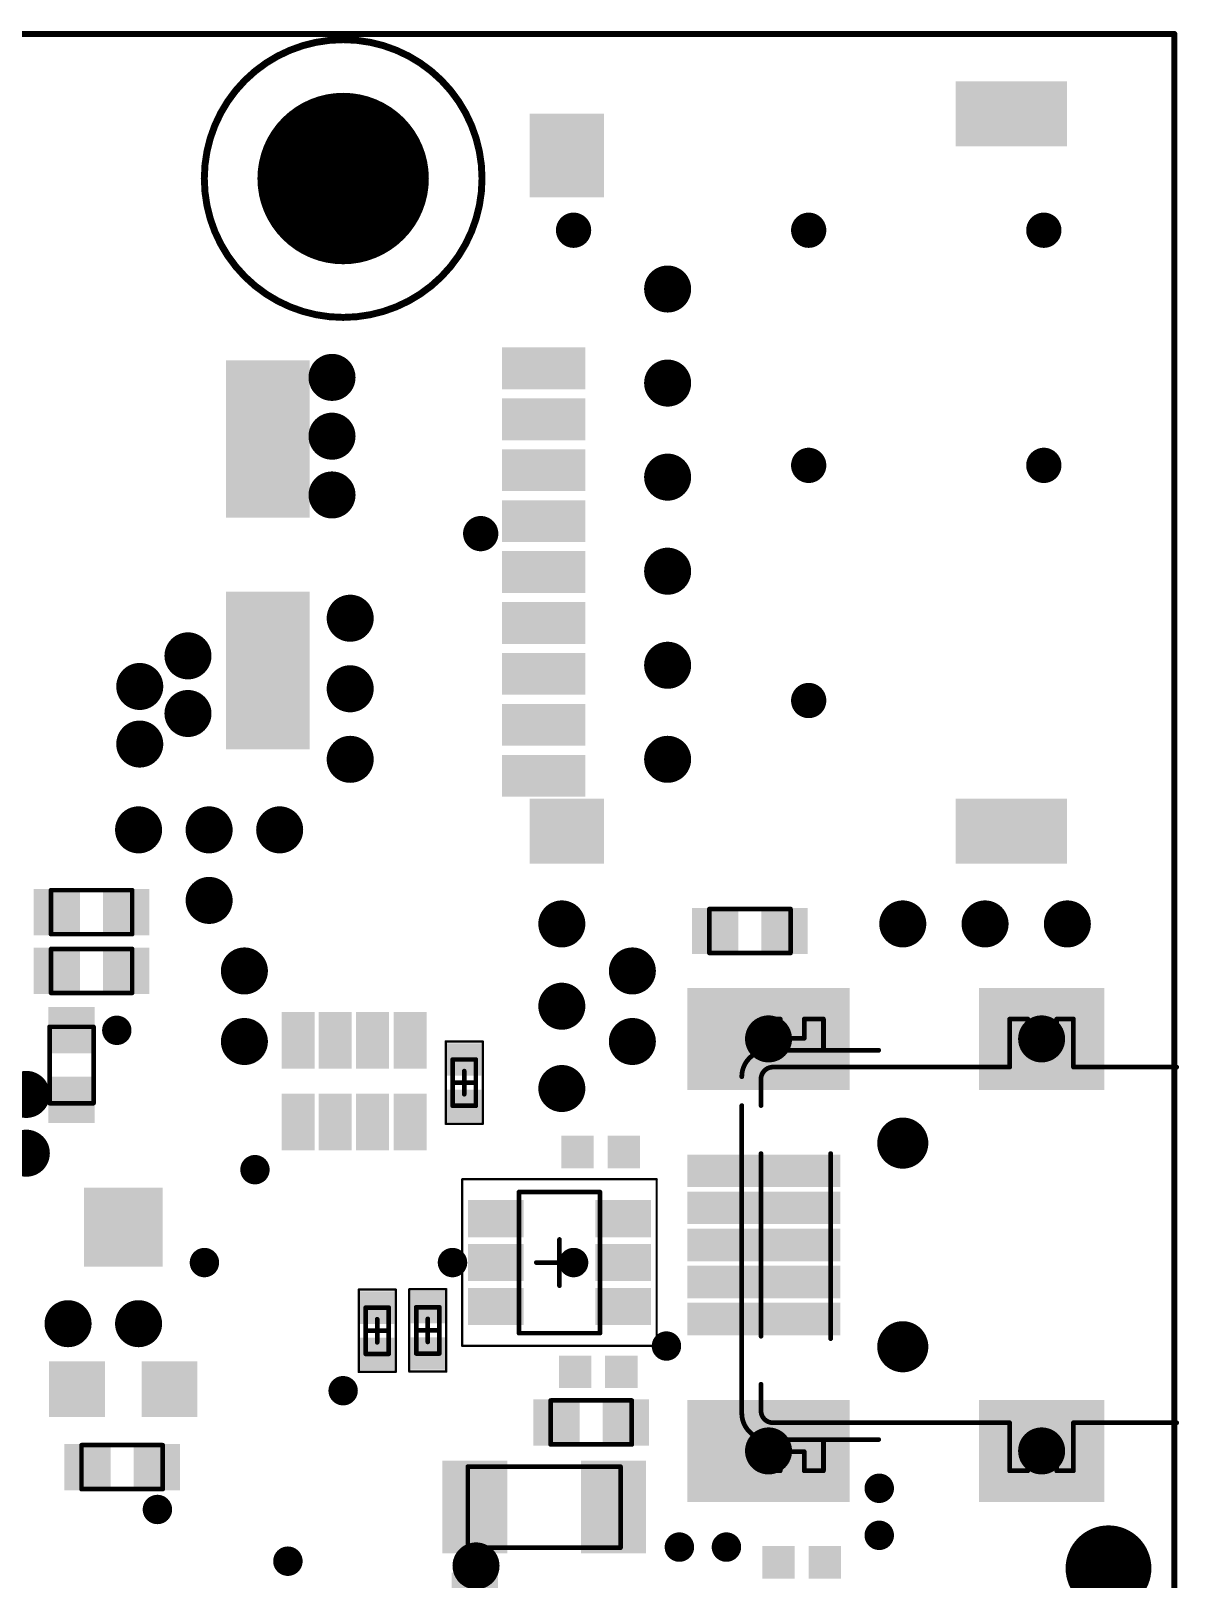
# Model space of a CAD drawing. Header units: millimetres. Extents: x 213 to 316, y 2 to 74.
# Drawn here: x 290.2 to 315, y 40.26 to 73.71 of the extents above; entities that cross this region are included whole.
import ezdxf

# ---------------------------------------------------------------- set-up
doc = ezdxf.new("R2010")
doc.units = ezdxf.units.MM
for name, color, linetype in [('BottomSolder', 6, 'Continuous'), ('KeepOutLayer', 6, 'Continuous'), ('Mechanical13', 56, 'Continuous'), ('Mechanical15', 56, 'Continuous'), ('Mechanical8', 56, 'Continuous'), ('MultiLayer', 9, 'Continuous'), ('TopPaste', 8, 'Continuous'), ('TopSolder', 216, 'Continuous')]:
    doc.layers.add(name, color=color, linetype=linetype)

msp = doc.modelspace()

# ---------------------------------------------------------------- linework, layer by layer
at = {"layer": 'BottomSolder'}
for points, const_width in [([(296.017, 70.519, 1), (297.868, 70.519, 1)], 1.852), ([(308.757, 49.681, 1), (309.309, 49.681, 1)], 0.552), ([(308.757, 45.282, 1), (309.309, 45.282, 1)], 0.552), ([(313.015, 40.496, 1), (313.941, 40.496, 1)], 0.927)]:
    msp.add_lwpolyline(points, format="xyb", close=True, dxfattribs=dict(at, const_width=const_width))
at = {"layer": 'KeepOutLayer', "const_width": 0.127}
for points in [[(213.504, 73.643), (314.9, 73.643)], [(314.9, 1.965), (314.9, 73.643)]]:
    msp.add_lwpolyline(points, dxfattribs=at)
at = {"layer": 'KeepOutLayer'}
for points, const_width in [([(299.943, 70.519, 1), (293.943, 70.519, 1)], 0.15), ([(314.869, 73.643, 1), (314.932, 73.643, 1)], 0.0635), ([(314.869, 73.643, 1), (314.932, 73.643, 1)], 0.0635), ([(293.905, 70.519, 1), (293.98, 70.519, 1)], 0.075), ([(299.905, 70.519, 1), (299.98, 70.519, 1)], 0.075)]:
    msp.add_lwpolyline(points, format="xyb", close=True, dxfattribs=dict(at, const_width=const_width))
at = {"layer": 'Mechanical13', "const_width": 0.1}
for points in [[(290.631, 55.145), (292.384, 55.145)], [(290.631, 54.195), (290.631, 55.145)], [(292.384, 54.195), (292.384, 55.145)], [(304.855, 53.788), (304.855, 54.738)], [(304.855, 54.738), (306.608, 54.738)], [(306.608, 53.788), (306.608, 54.738)], [(290.631, 54.195), (292.384, 54.195)], [(290.631, 53.875), (292.384, 53.875)], [(290.631, 52.925), (290.631, 53.875)], [(292.384, 52.925), (292.384, 53.875)], [(304.855, 53.788), (306.608, 53.788)], [(290.631, 52.925), (292.384, 52.925)], [(290.6, 52.193), (291.55, 52.193)], [(290.6, 50.543), (290.6, 52.193)], [(291.55, 50.543), (291.55, 52.193)], [(299.309, 50.487), (299.309, 51.487)], [(299.309, 51.487), (299.809, 51.487)], [(299.809, 50.487), (299.809, 51.487)], [(290.6, 50.543), (291.55, 50.543)], [(299.309, 50.487), (299.809, 50.487)], [(300.741, 48.625), (302.491, 48.625)], [(300.741, 45.575), (300.741, 48.625)], [(302.491, 45.575), (302.491, 48.625)], [(297.429, 46.127), (297.929, 46.127)], [(297.429, 45.127), (297.429, 46.127)], [(297.929, 45.127), (297.929, 46.127)], [(298.521, 46.135), (299.021, 46.135)], [(298.521, 45.135), (298.521, 46.135)], [(299.021, 45.135), (299.021, 46.135)], [(300.741, 45.575), (302.491, 45.575)], [(297.429, 45.127), (297.929, 45.127)], [(298.521, 45.135), (299.021, 45.135)], [(301.426, 43.171), (301.426, 44.121)], [(301.426, 44.121), (303.179, 44.121)], [(303.179, 43.171), (303.179, 44.121)], [(291.29, 43.156), (293.043, 43.156)], [(291.29, 42.206), (291.29, 43.156)], [(293.043, 42.206), (293.043, 43.156)], [(301.426, 43.171), (303.179, 43.171)], [(299.636, 40.942), (299.636, 42.692)], [(299.636, 42.692), (302.936, 42.692)], [(302.936, 40.942), (302.936, 42.692)], [(291.29, 42.206), (293.043, 42.206)], [(299.636, 40.942), (302.936, 40.942)]]:
    msp.add_lwpolyline(points, dxfattribs=at)
at = {"layer": 'Mechanical13', "const_width": 0.05}
for points in [[(290.606, 55.145, 1), (290.656, 55.145, 1)], [(290.606, 55.145, 1), (290.656, 55.145, 1)], [(292.359, 55.145, 1), (292.409, 55.145, 1)], [(292.359, 55.145, 1), (292.409, 55.145, 1)], [(304.83, 54.738, 1), (304.88, 54.738, 1)], [(304.83, 54.738, 1), (304.88, 54.738, 1)], [(306.583, 54.738, 1), (306.633, 54.738, 1)], [(306.583, 54.738, 1), (306.633, 54.738, 1)], [(290.606, 54.195, 1), (290.656, 54.195, 1)], [(290.606, 54.195, 1), (290.656, 54.195, 1)], [(292.359, 54.195, 1), (292.409, 54.195, 1)], [(292.359, 54.195, 1), (292.409, 54.195, 1)], [(290.606, 53.875, 1), (290.656, 53.875, 1)], [(290.606, 53.875, 1), (290.656, 53.875, 1)], [(292.359, 53.875, 1), (292.409, 53.875, 1)], [(292.359, 53.875, 1), (292.409, 53.875, 1)], [(304.83, 53.788, 1), (304.88, 53.788, 1)], [(304.83, 53.788, 1), (304.88, 53.788, 1)], [(306.583, 53.788, 1), (306.633, 53.788, 1)], [(306.583, 53.788, 1), (306.633, 53.788, 1)], [(290.606, 52.925, 1), (290.656, 52.925, 1)], [(290.606, 52.925, 1), (290.656, 52.925, 1)], [(292.359, 52.925, 1), (292.409, 52.925, 1)], [(292.359, 52.925, 1), (292.409, 52.925, 1)], [(290.575, 52.193, 1), (290.625, 52.193, 1)], [(290.575, 52.193, 1), (290.625, 52.193, 1)], [(291.525, 52.193, 1), (291.575, 52.193, 1)], [(291.525, 52.193, 1), (291.575, 52.193, 1)], [(299.284, 51.487, 1), (299.334, 51.487, 1)], [(299.284, 51.487, 1), (299.334, 51.487, 1)], [(299.784, 51.487, 1), (299.834, 51.487, 1)], [(299.784, 51.487, 1), (299.834, 51.487, 1)], [(290.575, 50.543, 1), (290.625, 50.543, 1)], [(290.575, 50.543, 1), (290.625, 50.543, 1)], [(291.525, 50.543, 1), (291.575, 50.543, 1)], [(291.525, 50.543, 1), (291.575, 50.543, 1)], [(299.284, 50.487, 1), (299.334, 50.487, 1)], [(299.284, 50.487, 1), (299.334, 50.487, 1)], [(299.784, 50.487, 1), (299.834, 50.487, 1)], [(299.784, 50.487, 1), (299.834, 50.487, 1)], [(300.716, 48.625, 1), (300.766, 48.625, 1)], [(300.716, 48.625, 1), (300.766, 48.625, 1)], [(302.466, 48.625, 1), (302.516, 48.625, 1)], [(302.466, 48.625, 1), (302.516, 48.625, 1)], [(297.404, 46.127, 1), (297.454, 46.127, 1)], [(297.404, 46.127, 1), (297.454, 46.127, 1)], [(297.904, 46.127, 1), (297.954, 46.127, 1)], [(297.904, 46.127, 1), (297.954, 46.127, 1)], [(298.496, 46.135, 1), (298.546, 46.135, 1)], [(298.496, 46.135, 1), (298.546, 46.135, 1)], [(298.996, 46.135, 1), (299.046, 46.135, 1)], [(298.996, 46.135, 1), (299.046, 46.135, 1)], [(300.716, 45.575, 1), (300.766, 45.575, 1)], [(300.716, 45.575, 1), (300.766, 45.575, 1)], [(302.466, 45.575, 1), (302.516, 45.575, 1)], [(302.466, 45.575, 1), (302.516, 45.575, 1)], [(297.404, 45.127, 1), (297.454, 45.127, 1)], [(297.404, 45.127, 1), (297.454, 45.127, 1)], [(297.904, 45.127, 1), (297.954, 45.127, 1)], [(297.904, 45.127, 1), (297.954, 45.127, 1)], [(298.496, 45.135, 1), (298.546, 45.135, 1)], [(298.496, 45.135, 1), (298.546, 45.135, 1)], [(298.996, 45.135, 1), (299.046, 45.135, 1)], [(298.996, 45.135, 1), (299.046, 45.135, 1)], [(301.401, 44.121, 1), (301.451, 44.121, 1)], [(301.401, 44.121, 1), (301.451, 44.121, 1)], [(303.154, 44.121, 1), (303.204, 44.121, 1)], [(303.154, 44.121, 1), (303.204, 44.121, 1)], [(291.265, 43.156, 1), (291.315, 43.156, 1)], [(291.265, 43.156, 1), (291.315, 43.156, 1)], [(293.018, 43.156, 1), (293.068, 43.156, 1)], [(293.018, 43.156, 1), (293.068, 43.156, 1)], [(301.401, 43.171, 1), (301.451, 43.171, 1)], [(301.401, 43.171, 1), (301.451, 43.171, 1)], [(303.154, 43.171, 1), (303.204, 43.171, 1)], [(303.154, 43.171, 1), (303.204, 43.171, 1)], [(299.611, 42.692, 1), (299.661, 42.692, 1)], [(299.611, 42.692, 1), (299.661, 42.692, 1)], [(302.911, 42.692, 1), (302.961, 42.692, 1)], [(302.911, 42.692, 1), (302.961, 42.692, 1)], [(291.265, 42.206, 1), (291.315, 42.206, 1)], [(291.265, 42.206, 1), (291.315, 42.206, 1)], [(293.018, 42.206, 1), (293.068, 42.206, 1)], [(293.018, 42.206, 1), (293.068, 42.206, 1)], [(299.611, 40.942, 1), (299.661, 40.942, 1)], [(299.611, 40.942, 1), (299.661, 40.942, 1)], [(302.911, 40.942, 1), (302.961, 40.942, 1)], [(302.911, 40.942, 1), (302.961, 40.942, 1)]]:
    msp.add_lwpolyline(points, format="xyb", close=True, dxfattribs=at)
at = {"layer": 'Mechanical15'}
for points, const_width in [([(299.159, 50.098), (299.159, 51.876)], 0.05), ([(299.159, 51.876), (299.959, 51.876)], 0.05), ([(299.959, 50.098), (299.959, 51.876)], 0.05), ([(299.559, 50.737), (299.559, 51.237)], 0.1), ([(299.309, 50.987), (299.809, 50.987)], 0.1), ([(299.159, 50.098), (299.959, 50.098)], 0.05), ([(299.516, 48.9), (303.716, 48.9)], 0.05), ([(299.516, 45.3), (299.516, 48.9)], 0.05), ([(303.716, 45.3), (303.716, 48.9)], 0.05), ([(301.616, 46.6), (301.616, 47.6)], 0.1), ([(301.116, 47.1), (302.116, 47.1)], 0.1), ([(297.279, 46.516), (298.079, 46.516)], 0.05), ([(297.279, 44.738), (297.279, 46.516)], 0.05), ([(298.079, 44.738), (298.079, 46.516)], 0.05), ([(298.371, 46.524), (299.171, 46.524)], 0.05), ([(298.371, 44.746), (298.371, 46.524)], 0.05), ([(299.171, 44.746), (299.171, 46.524)], 0.05), ([(297.679, 45.377), (297.679, 45.877)], 0.1), ([(298.771, 45.385), (298.771, 45.885)], 0.1), ([(297.429, 45.627), (297.929, 45.627)], 0.1), ([(298.521, 45.635), (299.021, 45.635)], 0.1), ([(299.516, 45.3), (303.716, 45.3)], 0.05), ([(297.279, 44.738), (298.079, 44.738)], 0.05), ([(298.371, 44.746), (299.171, 44.746)], 0.05)]:
    msp.add_lwpolyline(points, dxfattribs=dict(at, const_width=const_width))
for points, const_width in [([(299.146, 51.876, 1), (299.171, 51.876, 1)], 0.025), ([(299.146, 51.876, 1), (299.171, 51.876, 1)], 0.025), ([(299.946, 51.876, 1), (299.971, 51.876, 1)], 0.025), ([(299.946, 51.876, 1), (299.971, 51.876, 1)], 0.025), ([(299.534, 51.237, 1), (299.584, 51.237, 1)], 0.05), ([(299.284, 50.987, 1), (299.334, 50.987, 1)], 0.05), ([(299.784, 50.987, 1), (299.834, 50.987, 1)], 0.05), ([(299.534, 50.737, 1), (299.584, 50.737, 1)], 0.05), ([(299.146, 50.098, 1), (299.171, 50.098, 1)], 0.025), ([(299.146, 50.098, 1), (299.171, 50.098, 1)], 0.025), ([(299.946, 50.098, 1), (299.971, 50.098, 1)], 0.025), ([(299.946, 50.098, 1), (299.971, 50.098, 1)], 0.025), ([(299.504, 48.9, 1), (299.529, 48.9, 1)], 0.025), ([(299.504, 48.9, 1), (299.529, 48.9, 1)], 0.025), ([(303.704, 48.9, 1), (303.729, 48.9, 1)], 0.025), ([(303.704, 48.9, 1), (303.729, 48.9, 1)], 0.025), ([(301.591, 47.6, 1), (301.641, 47.6, 1)], 0.05), ([(301.091, 47.1, 1), (301.141, 47.1, 1)], 0.05), ([(302.091, 47.1, 1), (302.141, 47.1, 1)], 0.05), ([(297.267, 46.516, 1), (297.292, 46.516, 1)], 0.025), ([(297.267, 46.516, 1), (297.292, 46.516, 1)], 0.025), ([(298.067, 46.516, 1), (298.092, 46.516, 1)], 0.025), ([(298.067, 46.516, 1), (298.092, 46.516, 1)], 0.025), ([(298.359, 46.524, 1), (298.384, 46.524, 1)], 0.025), ([(298.359, 46.524, 1), (298.384, 46.524, 1)], 0.025), ([(299.159, 46.524, 1), (299.184, 46.524, 1)], 0.025), ([(299.159, 46.524, 1), (299.184, 46.524, 1)], 0.025), ([(301.591, 46.6, 1), (301.641, 46.6, 1)], 0.05), ([(297.654, 45.877, 1), (297.704, 45.877, 1)], 0.05), ([(298.746, 45.885, 1), (298.796, 45.885, 1)], 0.05), ([(297.404, 45.627, 1), (297.454, 45.627, 1)], 0.05), ([(297.904, 45.627, 1), (297.954, 45.627, 1)], 0.05), ([(298.496, 45.635, 1), (298.546, 45.635, 1)], 0.05), ([(298.996, 45.635, 1), (299.046, 45.635, 1)], 0.05), ([(297.654, 45.377, 1), (297.704, 45.377, 1)], 0.05), ([(298.746, 45.385, 1), (298.796, 45.385, 1)], 0.05), ([(299.504, 45.3, 1), (299.529, 45.3, 1)], 0.025), ([(299.504, 45.3, 1), (299.529, 45.3, 1)], 0.025), ([(303.704, 45.3, 1), (303.729, 45.3, 1)], 0.025), ([(303.704, 45.3, 1), (303.729, 45.3, 1)], 0.025), ([(297.267, 44.738, 1), (297.292, 44.738, 1)], 0.025), ([(297.267, 44.738, 1), (297.292, 44.738, 1)], 0.025), ([(298.067, 44.738, 1), (298.092, 44.738, 1)], 0.025), ([(298.067, 44.738, 1), (298.092, 44.738, 1)], 0.025), ([(298.359, 44.746, 1), (298.384, 44.746, 1)], 0.025), ([(298.359, 44.746, 1), (298.384, 44.746, 1)], 0.025), ([(299.159, 44.746, 1), (299.184, 44.746, 1)], 0.025), ([(299.159, 44.746, 1), (299.184, 44.746, 1)], 0.025)]:
    msp.add_lwpolyline(points, format="xyb", close=True, dxfattribs=dict(at, const_width=const_width))
at = {"layer": 'Mechanical8', "const_width": 0.102}
for points in [[(305.97, 51.738), (305.97, 52.361)], [(305.97, 52.361), (306.386, 52.361)], [(306.386, 51.946), (306.386, 52.361)], [(306.905, 51.946), (306.905, 52.361)], [(306.905, 52.361), (307.32, 52.361)], [(307.32, 51.738), (307.32, 52.361)], [(311.342, 51.323), (311.342, 52.361)], [(311.342, 52.361), (311.734, 52.361)], [(311.734, 51.946), (311.734, 52.361)], [(312.358, 51.946), (312.358, 52.361)], [(312.358, 52.361), (312.721, 52.361)], [(312.721, 51.323), (312.721, 52.361)], [(306.386, 51.946), (306.905, 51.946)], [(311.734, 51.946), (312.358, 51.946)], [(306.126, 51.686), (308.514, 51.686)], [(306.23, 51.323), (311.342, 51.323)], [(312.721, 51.323), (314.951, 51.323)], [(305.97, 50.492), (305.97, 51.063)], [(305.555, 43.847), (305.555, 50.492)], [(305.97, 45.509), (305.97, 49.454)], [(307.476, 45.457), (307.476, 49.454)], [(305.97, 43.899), (305.97, 44.471)], [(306.23, 43.64), (308.306, 43.64)], [(308.307, 43.64), (311.342, 43.64)], [(311.342, 42.602), (311.342, 43.64)], [(312.721, 42.602), (312.721, 43.64)], [(312.721, 43.64), (314.951, 43.64)], [(305.97, 42.602), (305.97, 43.225)], [(306.126, 43.276), (308.514, 43.276)], [(307.32, 42.602), (307.32, 43.225)], [(306.386, 42.602), (306.386, 43.017)], [(306.386, 43.017), (306.905, 43.017)], [(306.905, 42.602), (306.905, 43.017)], [(311.734, 42.602), (311.734, 43.017)], [(311.734, 43.017), (312.358, 43.017)], [(312.358, 42.602), (312.358, 43.017)], [(305.97, 42.602), (306.386, 42.602)], [(306.905, 42.602), (307.32, 42.602)], [(311.342, 42.602), (311.734, 42.602)], [(312.358, 42.602), (312.721, 42.602)]]:
    msp.add_lwpolyline(points, dxfattribs=at)
at = {"layer": 'Mechanical8', "const_width": 0.0508}
for points in [[(305.945, 52.361, 1), (305.996, 52.361, 1)], [(305.945, 52.361, 1), (305.996, 52.361, 1)], [(306.36, 52.361, 1), (306.411, 52.361, 1)], [(306.36, 52.361, 1), (306.411, 52.361, 1)], [(306.879, 52.361, 1), (306.93, 52.361, 1)], [(306.879, 52.361, 1), (306.93, 52.361, 1)], [(307.295, 52.361, 1), (307.345, 52.361, 1)], [(307.295, 52.361, 1), (307.345, 52.361, 1)], [(311.317, 52.361, 1), (311.368, 52.361, 1)], [(311.317, 52.361, 1), (311.368, 52.361, 1)], [(311.709, 52.361, 1), (311.76, 52.361, 1)], [(311.709, 52.361, 1), (311.76, 52.361, 1)], [(312.332, 52.361, 1), (312.383, 52.361, 1)], [(312.332, 52.361, 1), (312.383, 52.361, 1)], [(312.695, 52.361, 1), (312.746, 52.361, 1)], [(312.695, 52.361, 1), (312.746, 52.361, 1)], [(306.36, 51.946, 1), (306.411, 51.946, 1)], [(306.36, 51.946, 1), (306.411, 51.946, 1)], [(306.879, 51.946, 1), (306.93, 51.946, 1)], [(306.879, 51.946, 1), (306.93, 51.946, 1)], [(311.709, 51.946, 1), (311.76, 51.946, 1)], [(311.709, 51.946, 1), (311.76, 51.946, 1)], [(312.332, 51.946, 1), (312.383, 51.946, 1)], [(312.332, 51.946, 1), (312.383, 51.946, 1)], [(305.945, 51.738, 1), (305.996, 51.738, 1)], [(306.101, 51.686, 1), (306.151, 51.686, 1)], [(306.101, 51.686, 1), (306.151, 51.686, 1)], [(307.295, 51.738, 1), (307.345, 51.738, 1)], [(308.489, 51.686, 1), (308.539, 51.686, 1)], [(306.204, 51.323, 1), (306.255, 51.323, 1)], [(306.204, 51.323, 1), (306.255, 51.323, 1)], [(311.317, 51.323, 1), (311.368, 51.323, 1)], [(311.317, 51.323, 1), (311.368, 51.323, 1)], [(312.695, 51.323, 1), (312.746, 51.323, 1)], [(312.695, 51.323, 1), (312.746, 51.323, 1)], [(314.926, 51.323, 1), (314.977, 51.323, 1)], [(305.53, 51.115, 1), (305.58, 51.115, 1)], [(305.945, 51.063, 1), (305.996, 51.063, 1)], [(305.945, 51.063, 1), (305.996, 51.063, 1)], [(305.53, 50.492, 1), (305.58, 50.492, 1)], [(305.945, 50.492, 1), (305.996, 50.492, 1)], [(305.945, 49.454, 1), (305.996, 49.454, 1)], [(307.45, 49.454, 1), (307.501, 49.454, 1)], [(305.945, 45.509, 1), (305.996, 45.509, 1)], [(307.45, 45.457, 1), (307.501, 45.457, 1)], [(305.945, 44.471, 1), (305.996, 44.471, 1)], [(305.53, 43.847, 1), (305.58, 43.847, 1)], [(305.53, 43.847, 1), (305.58, 43.847, 1)], [(305.945, 43.899, 1), (305.996, 43.899, 1)], [(305.945, 43.899, 1), (305.996, 43.899, 1)], [(306.204, 43.64, 1), (306.255, 43.64, 1)], [(306.204, 43.64, 1), (306.255, 43.64, 1)], [(308.281, 43.64, 1), (308.332, 43.64, 1)], [(308.281, 43.64, 1), (308.332, 43.64, 1)], [(311.317, 43.64, 1), (311.368, 43.64, 1)], [(311.317, 43.64, 1), (311.368, 43.64, 1)], [(312.695, 43.64, 1), (312.746, 43.64, 1)], [(312.695, 43.64, 1), (312.746, 43.64, 1)], [(314.926, 43.64, 1), (314.977, 43.64, 1)], [(305.945, 43.225, 1), (305.996, 43.225, 1)], [(306.101, 43.276, 1), (306.151, 43.276, 1)], [(306.101, 43.276, 1), (306.151, 43.276, 1)], [(307.295, 43.225, 1), (307.345, 43.225, 1)], [(308.489, 43.276, 1), (308.539, 43.276, 1)], [(306.36, 43.017, 1), (306.411, 43.017, 1)], [(306.36, 43.017, 1), (306.411, 43.017, 1)], [(306.879, 43.017, 1), (306.93, 43.017, 1)], [(306.879, 43.017, 1), (306.93, 43.017, 1)], [(311.709, 43.017, 1), (311.76, 43.017, 1)], [(311.709, 43.017, 1), (311.76, 43.017, 1)], [(312.332, 43.017, 1), (312.383, 43.017, 1)], [(312.332, 43.017, 1), (312.383, 43.017, 1)], [(305.945, 42.602, 1), (305.996, 42.602, 1)], [(305.945, 42.602, 1), (305.996, 42.602, 1)], [(306.36, 42.602, 1), (306.411, 42.602, 1)], [(306.36, 42.602, 1), (306.411, 42.602, 1)], [(306.879, 42.602, 1), (306.93, 42.602, 1)], [(306.879, 42.602, 1), (306.93, 42.602, 1)], [(307.295, 42.602, 1), (307.345, 42.602, 1)], [(307.295, 42.602, 1), (307.345, 42.602, 1)], [(311.317, 42.602, 1), (311.368, 42.602, 1)], [(311.317, 42.602, 1), (311.368, 42.602, 1)], [(311.709, 42.602, 1), (311.76, 42.602, 1)], [(311.709, 42.602, 1), (311.76, 42.602, 1)], [(312.332, 42.602, 1), (312.383, 42.602, 1)], [(312.332, 42.602, 1), (312.383, 42.602, 1)], [(312.695, 42.602, 1), (312.746, 42.602, 1)], [(312.695, 42.602, 1), (312.746, 42.602, 1)]]:
    msp.add_lwpolyline(points, format="xyb", close=True, dxfattribs=at)
at = {"layer": 'Mechanical8', "const_width": 0.102}
for points in [[(305.555, 51.115, -0.414316), (306.126, 51.686)], [(305.97, 51.063, -0.414439), (306.23, 51.323)], [(306.126, 43.276, -0.414214), (305.555, 43.847)], [(306.23, 43.64, -0.414214), (305.97, 43.899)]]:
    msp.add_lwpolyline(points, format="xyb", dxfattribs=at)
at = {"layer": 'MultiLayer'}
for points, const_width in [([(296.068, 70.519, 1), (297.818, 70.519, 1)], 1.75), ([(301.73, 69.402, 1), (302.111, 69.402, 1)], 0.381), ([(306.81, 69.402, 1), (307.191, 69.402, 1)], 0.381), ([(311.89, 69.402, 1), (312.271, 69.402, 1)], 0.381), ([(303.699, 68.132, 1), (304.207, 68.132, 1)], 0.508), ([(296.448, 66.223, 1), (296.956, 66.223, 1)], 0.508), ([(303.699, 66.1, 1), (304.207, 66.1, 1)], 0.508), ([(296.448, 64.953, 1), (296.956, 64.953, 1)], 0.508), ([(303.699, 64.068, 1), (304.207, 64.068, 1)], 0.508), ([(306.81, 64.322, 1), (307.191, 64.322, 1)], 0.381), ([(311.89, 64.322, 1), (312.271, 64.322, 1)], 0.381), ([(296.448, 63.683, 1), (296.956, 63.683, 1)], 0.508), ([(299.724, 62.848, 1), (300.105, 62.848, 1)], 0.381), ([(303.699, 62.036, 1), (304.207, 62.036, 1)], 0.508), ([(296.841, 61.02, 1), (297.349, 61.02, 1)], 0.508), ([(293.336, 60.207, 1), (293.844, 60.207, 1)], 0.508), ([(303.699, 60.004, 1), (304.207, 60.004, 1)], 0.508), ([(292.294, 59.546, 1), (292.802, 59.546, 1)], 0.508), ([(296.841, 59.496, 1), (297.349, 59.496, 1)], 0.508), ([(306.81, 59.242, 1), (307.191, 59.242, 1)], 0.381), ([(293.336, 58.962, 1), (293.844, 58.962, 1)], 0.508), ([(292.294, 58.302, 1), (292.802, 58.302, 1)], 0.508), ([(296.841, 57.972, 1), (297.349, 57.972, 1)], 0.508), ([(303.699, 57.972, 1), (304.207, 57.972, 1)], 0.508), ([(292.269, 56.448, 1), (292.777, 56.448, 1)], 0.508), ([(293.793, 56.448, 1), (294.301, 56.448, 1)], 0.508), ([(295.317, 56.448, 1), (295.825, 56.448, 1)], 0.508), ([(293.793, 54.924, 1), (294.301, 54.924, 1)], 0.508), ([(301.413, 54.416, 1), (301.921, 54.416, 1)], 0.508), ([(308.779, 54.416, 1), (309.287, 54.416, 1)], 0.508), ([(310.557, 54.416, 1), (311.065, 54.416, 1)], 0.508), ([(312.335, 54.416, 1), (312.843, 54.416, 1)], 0.508), ([(294.555, 53.4, 1), (295.063, 53.4, 1)], 0.508), ([(302.937, 53.4, 1), (303.445, 53.4, 1)], 0.508), ([(301.413, 52.638, 1), (301.921, 52.638, 1)], 0.508), ([(291.894, 52.118, 1), (292.211, 52.118, 1)], 0.318), ([(294.555, 51.876, 1), (295.063, 51.876, 1)], 0.508), ([(302.937, 51.876, 1), (303.445, 51.876, 1)], 0.508), ([(305.879, 51.932, 1), (306.387, 51.932, 1)], 0.508), ([(311.779, 51.932, 1), (312.287, 51.932, 1)], 0.508), ([(289.844, 50.733, 1), (290.352, 50.733, 1)], 0.508), ([(301.413, 50.86, 1), (301.921, 50.86, 1)], 0.508), ([(289.844, 49.463, 1), (290.352, 49.463, 1)], 0.508), ([(308.808, 49.681, 1), (309.258, 49.681, 1)], 0.45), ([(294.879, 49.107, 1), (295.196, 49.107, 1)], 0.318), ([(293.787, 47.1, 1), (294.104, 47.1, 1)], 0.318), ([(299.146, 47.1, 1), (299.464, 47.1, 1)], 0.318), ([(301.762, 47.1, 1), (302.08, 47.1, 1)], 0.318), ([(290.745, 45.78, 1), (291.253, 45.78, 1)], 0.508), ([(292.269, 45.78, 1), (292.777, 45.78, 1)], 0.508), ([(303.769, 45.297, 1), (304.086, 45.297, 1)], 0.318), ([(308.808, 45.282, 1), (309.258, 45.282, 1)], 0.45), ([(296.784, 44.332, 1), (297.101, 44.332, 1)], 0.318), ([(305.879, 43.031, 1), (306.387, 43.031, 1)], 0.508), ([(311.779, 43.031, 1), (312.287, 43.031, 1)], 0.508), ([(308.366, 42.224, 1), (308.684, 42.224, 1)], 0.318), ([(292.771, 41.766, 1), (293.088, 41.766, 1)], 0.318), ([(308.366, 41.208, 1), (308.684, 41.208, 1)], 0.318), ([(304.048, 40.954, 1), (304.366, 40.954, 1)], 0.318), ([(305.064, 40.954, 1), (305.382, 40.954, 1)], 0.318), ([(313.065, 40.496, 1), (313.89, 40.496, 1)], 0.825), ([(295.59, 40.649, 1), (295.908, 40.649, 1)], 0.318), ([(299.559, 40.547, 1), (300.067, 40.547, 1)], 0.508)]:
    msp.add_lwpolyline(points, format="xyb", close=True, dxfattribs=dict(at, const_width=const_width))
at = {"layer": 'TopPaste'}
for points in [[(312.476, 71.317), (312.476, 72.517), (310.276, 71.317), (310.276, 72.517)], [(302.476, 70.217), (302.476, 71.817), (301.076, 70.217), (301.076, 71.817)], [(302.076, 66.067), (302.076, 66.767), (300.476, 66.067), (300.476, 66.767)], [(294.517, 66.491), (294.517, 63.291), (296.117, 66.491), (296.117, 63.291)], [(302.076, 64.967), (302.076, 65.667), (300.476, 64.967), (300.476, 65.667)], [(302.076, 63.867), (302.076, 64.567), (300.476, 63.867), (300.476, 64.567)], [(302.076, 62.767), (302.076, 63.467), (300.476, 62.767), (300.476, 63.467)], [(302.076, 61.667), (302.076, 62.367), (300.476, 61.667), (300.476, 62.367)], [(296.117, 58.291), (296.117, 61.491), (294.517, 58.291), (294.517, 61.491)], [(302.076, 60.567), (302.076, 61.267), (300.476, 60.567), (300.476, 61.267)], [(302.076, 59.467), (302.076, 60.167), (300.476, 59.467), (300.476, 60.167)], [(302.076, 58.367), (302.076, 59.067), (300.476, 58.367), (300.476, 59.067)], [(302.076, 57.267), (302.076, 57.967), (300.476, 57.267), (300.476, 57.967)], [(302.476, 55.817), (302.476, 57.017), (301.076, 55.817), (301.076, 57.017)], [(312.476, 55.817), (312.476, 57.017), (310.276, 55.817), (310.276, 57.017)], [(291.157, 55.07), (290.357, 55.07), (291.157, 54.27), (290.357, 54.27)], [(292.657, 55.07), (291.857, 55.07), (292.657, 54.27), (291.857, 54.27)], [(305.381, 54.663), (304.581, 54.663), (305.381, 53.863), (304.581, 53.863)], [(306.881, 54.663), (306.081, 54.663), (306.881, 53.863), (306.081, 53.863)], [(291.157, 53.8), (290.357, 53.8), (291.157, 53), (290.357, 53)], [(292.657, 53.8), (291.857, 53.8), (292.657, 53), (291.857, 53)], [(307.783, 52.932), (304.483, 52.932), (307.783, 50.932), (304.483, 50.932)], [(313.283, 52.932), (310.783, 52.932), (313.283, 50.932), (310.783, 50.932)], [(290.675, 52.518), (290.675, 51.718), (291.475, 52.518), (291.475, 51.718)], [(295.717, 51.393), (296.225, 51.393), (295.717, 52.409), (296.225, 52.409)], [(296.517, 51.393), (297.025, 51.393), (296.517, 52.409), (297.025, 52.409)], [(297.324, 51.393), (297.832, 51.393), (297.324, 52.409), (297.832, 52.409)], [(298.136, 51.393), (298.644, 51.393), (298.136, 52.409), (298.644, 52.409)], [(299.289, 51.237), (299.829, 51.237), (299.289, 51.737), (299.829, 51.737)], [(290.675, 51.018), (290.675, 50.218), (291.475, 51.018), (291.475, 50.218)], [(295.717, 49.629), (296.225, 49.629), (295.717, 50.645), (296.225, 50.645)], [(296.517, 49.629), (297.025, 49.629), (296.517, 50.645), (297.025, 50.645)], [(297.324, 49.629), (297.832, 49.629), (297.324, 50.645), (297.832, 50.645)], [(298.136, 49.629), (298.644, 49.629), (298.136, 50.645), (298.644, 50.645)], [(299.289, 50.237), (299.829, 50.237), (299.289, 50.737), (299.829, 50.737)], [(301.755, 49.238), (302.255, 49.238), (301.755, 49.738), (302.255, 49.738)], [(302.755, 49.238), (303.255, 49.238), (302.755, 49.738), (303.255, 49.738)], [(307.583, 49.331), (304.483, 49.331), (307.583, 48.831), (304.483, 48.831)], [(291.443, 47.114), (292.943, 47.114), (291.443, 48.614), (292.943, 48.614)], [(307.583, 48.532), (304.483, 48.532), (307.583, 48.032), (304.483, 48.032)], [(299.741, 48.35), (299.741, 47.75), (300.741, 48.35), (300.741, 47.75)], [(302.491, 48.35), (302.491, 47.75), (303.491, 48.35), (303.491, 47.75)], [(307.583, 47.732), (304.483, 47.732), (307.583, 47.231), (304.483, 47.231)], [(299.741, 47.4), (299.741, 46.8), (300.741, 47.4), (300.741, 46.8)], [(302.491, 47.4), (302.491, 46.8), (303.491, 47.4), (303.491, 46.8)], [(307.583, 46.931), (304.483, 46.931), (307.583, 46.431), (304.483, 46.431)], [(297.409, 45.877), (297.949, 45.877), (297.409, 46.377), (297.949, 46.377)], [(298.501, 45.885), (299.041, 45.885), (298.501, 46.385), (299.041, 46.385)], [(299.741, 46.45), (299.741, 45.85), (300.741, 46.45), (300.741, 45.85)], [(302.491, 46.45), (302.491, 45.85), (303.491, 46.45), (303.491, 45.85)], [(307.583, 46.132), (304.483, 46.132), (307.583, 45.631), (304.483, 45.631)], [(297.409, 44.877), (297.949, 44.877), (297.409, 45.377), (297.949, 45.377)], [(298.501, 44.885), (299.041, 44.885), (298.501, 45.385), (299.041, 45.385)], [(290.693, 43.864), (291.693, 43.864), (290.693, 44.864), (291.693, 44.864)], [(292.693, 43.864), (293.693, 43.864), (292.693, 44.864), (293.693, 44.864)], [(301.704, 44.488), (302.204, 44.488), (301.704, 44.988), (302.204, 44.988)], [(302.704, 44.488), (303.204, 44.488), (302.704, 44.988), (303.204, 44.988)], [(301.952, 44.046), (301.152, 44.046), (301.952, 43.246), (301.152, 43.246)], [(303.452, 44.046), (302.652, 44.046), (303.452, 43.246), (302.652, 43.246)], [(307.783, 44.031), (304.483, 44.031), (307.783, 42.031), (304.483, 42.031)], [(313.283, 44.031), (310.783, 44.031), (313.283, 42.031), (310.783, 42.031)], [(291.017, 42.281), (291.817, 42.281), (291.017, 43.081), (291.817, 43.081)], [(292.517, 42.281), (293.317, 42.281), (292.517, 43.081), (293.317, 43.081)], [(299.186, 42.717), (299.186, 40.917), (300.386, 42.717), (300.386, 40.917)], [(302.186, 42.717), (302.186, 40.917), (303.386, 42.717), (303.386, 40.917)], [(306.599, 40.873), (306.099, 40.873), (306.599, 40.373), (306.099, 40.373)], [(307.599, 40.873), (307.099, 40.873), (307.599, 40.373), (307.099, 40.373)], [(300.187, 39.5), (300.187, 40.3), (299.387, 39.5), (299.387, 40.3)]]:
    msp.add_solid(points, dxfattribs=at)
at = {"layer": 'TopSolder'}
for points, const_width in [([(296.017, 70.519, 1), (297.868, 70.519, 1)], 1.852), ([(308.757, 49.681, 1), (309.309, 49.681, 1)], 0.552), ([(308.757, 45.282, 1), (309.309, 45.282, 1)], 0.552), ([(313.015, 40.496, 1), (313.941, 40.496, 1)], 0.927)]:
    msp.add_lwpolyline(points, format="xyb", close=True, dxfattribs=dict(at, const_width=const_width))
for points in [[(312.578, 71.216), (312.578, 72.619), (310.175, 71.216), (310.175, 72.619)], [(302.578, 70.116), (302.578, 71.919), (300.975, 70.116), (300.975, 71.919)], [(294.415, 66.593), (294.415, 63.19), (296.219, 66.593), (296.219, 63.19)], [(302.178, 65.966), (302.178, 66.869), (300.375, 65.966), (300.375, 66.869)], [(302.178, 64.866), (302.178, 65.769), (300.375, 64.866), (300.375, 65.769)], [(302.178, 63.766), (302.178, 64.669), (300.375, 63.766), (300.375, 64.669)], [(302.178, 62.666), (302.178, 63.569), (300.375, 62.666), (300.375, 63.569)], [(302.178, 61.566), (302.178, 62.469), (300.375, 61.566), (300.375, 62.469)], [(296.219, 58.19), (296.219, 61.593), (294.415, 58.19), (294.415, 61.593)], [(302.178, 60.466), (302.178, 61.369), (300.375, 60.466), (300.375, 61.369)], [(302.178, 59.366), (302.178, 60.269), (300.375, 59.366), (300.375, 60.269)], [(302.178, 58.266), (302.178, 59.169), (300.375, 58.266), (300.375, 59.169)], [(302.178, 57.166), (302.178, 58.069), (300.375, 57.166), (300.375, 58.069)], [(302.578, 55.716), (302.578, 57.119), (300.975, 55.716), (300.975, 57.119)], [(312.578, 55.716), (312.578, 57.119), (310.175, 55.716), (310.175, 57.119)], [(291.257, 55.17), (290.257, 55.17), (291.257, 54.17), (290.257, 54.17)], [(292.757, 55.17), (291.757, 55.17), (292.757, 54.17), (291.757, 54.17)], [(305.481, 54.763), (304.481, 54.763), (305.481, 53.763), (304.481, 53.763)], [(306.981, 54.763), (305.981, 54.763), (306.981, 53.763), (305.981, 53.763)], [(291.257, 53.9), (290.257, 53.9), (291.257, 52.9), (290.257, 52.9)], [(292.757, 53.9), (291.757, 53.9), (292.757, 52.9), (291.757, 52.9)], [(307.885, 53.033), (304.381, 53.033), (307.885, 50.83), (304.381, 50.83)], [(313.385, 53.033), (310.681, 53.033), (313.385, 50.83), (310.681, 50.83)], [(290.575, 52.618), (290.575, 51.618), (291.575, 52.618), (291.575, 51.618)], [(295.616, 51.291), (296.327, 51.291), (295.616, 52.511), (296.327, 52.511)], [(296.416, 51.291), (297.127, 51.291), (296.416, 52.511), (297.127, 52.511)], [(297.222, 51.291), (297.933, 51.291), (297.222, 52.511), (297.933, 52.511)], [(298.035, 51.291), (298.746, 51.291), (298.035, 52.511), (298.746, 52.511)], [(299.187, 51.135), (299.93, 51.135), (299.187, 51.838), (299.93, 51.838)], [(290.575, 51.118), (290.575, 50.118), (291.575, 51.118), (291.575, 50.118)], [(299.187, 50.135), (299.93, 50.135), (299.187, 50.838), (299.93, 50.838)], [(295.616, 49.527), (296.327, 49.527), (295.616, 50.747), (296.327, 50.747)], [(296.416, 49.527), (297.127, 49.527), (296.416, 50.747), (297.127, 50.747)], [(297.222, 49.527), (297.933, 49.527), (297.222, 50.747), (297.933, 50.747)], [(298.035, 49.527), (298.746, 49.527), (298.035, 50.747), (298.746, 50.747)], [(301.654, 49.136), (302.357, 49.136), (301.654, 49.84), (302.357, 49.84)], [(302.654, 49.136), (303.357, 49.136), (302.654, 49.84), (303.357, 49.84)], [(307.685, 49.433), (304.381, 49.433), (307.685, 48.73), (304.381, 48.73)], [(291.341, 47.012), (293.044, 47.012), (291.341, 48.715), (293.044, 48.715)], [(307.685, 48.633), (304.381, 48.633), (307.685, 47.93), (304.381, 47.93)], [(299.64, 48.452), (299.64, 47.649), (300.843, 48.452), (300.843, 47.649)], [(302.39, 48.452), (302.39, 47.649), (303.593, 48.452), (303.593, 47.649)], [(307.685, 47.833), (304.381, 47.833), (307.685, 47.13), (304.381, 47.13)], [(299.64, 47.502), (299.64, 46.699), (300.843, 47.502), (300.843, 46.699)], [(302.39, 47.502), (302.39, 46.699), (303.593, 47.502), (303.593, 46.699)], [(307.685, 47.033), (304.381, 47.033), (307.685, 46.33), (304.381, 46.33)], [(298.4, 45.784), (299.143, 45.784), (298.4, 46.487), (299.143, 46.487)], [(299.64, 46.552), (299.64, 45.749), (300.843, 46.552), (300.843, 45.749)], [(302.39, 46.552), (302.39, 45.749), (303.593, 46.552), (303.593, 45.749)], [(297.308, 45.776), (298.051, 45.776), (297.308, 46.479), (298.051, 46.479)], [(307.685, 46.233), (304.381, 46.233), (307.685, 45.53), (304.381, 45.53)], [(298.4, 44.784), (299.143, 44.784), (298.4, 45.487), (299.143, 45.487)], [(297.308, 44.776), (298.051, 44.776), (297.308, 45.479), (298.051, 45.479)], [(290.591, 43.762), (291.794, 43.762), (290.591, 44.965), (291.794, 44.965)], [(292.591, 43.762), (293.794, 43.762), (292.591, 44.965), (293.794, 44.965)], [(301.603, 44.387), (302.306, 44.387), (301.603, 45.09), (302.306, 45.09)], [(302.603, 44.387), (303.306, 44.387), (302.603, 45.09), (303.306, 45.09)], [(302.052, 44.146), (301.052, 44.146), (302.052, 43.146), (301.052, 43.146)], [(303.552, 44.146), (302.552, 44.146), (303.552, 43.146), (302.552, 43.146)], [(307.885, 44.133), (304.381, 44.133), (307.885, 41.93), (304.381, 41.93)], [(313.385, 44.133), (310.681, 44.133), (313.385, 41.93), (310.681, 41.93)], [(290.917, 42.181), (291.917, 42.181), (290.917, 43.181), (291.917, 43.181)], [(292.417, 42.181), (293.417, 42.181), (292.417, 43.181), (293.417, 43.181)], [(299.084, 42.819), (299.084, 40.816), (300.488, 42.819), (300.488, 40.816)], [(302.084, 42.819), (302.084, 40.816), (303.488, 42.819), (303.488, 40.816)], [(306.7, 40.975), (305.997, 40.975), (306.7, 40.272), (305.997, 40.272)], [(307.7, 40.975), (306.997, 40.975), (307.7, 40.272), (306.997, 40.272)], [(300.287, 39.4), (300.287, 40.4), (299.287, 39.4), (299.287, 40.4)]]:
    msp.add_solid(points, dxfattribs=at)

doc.saveas('drawing.dxf')
